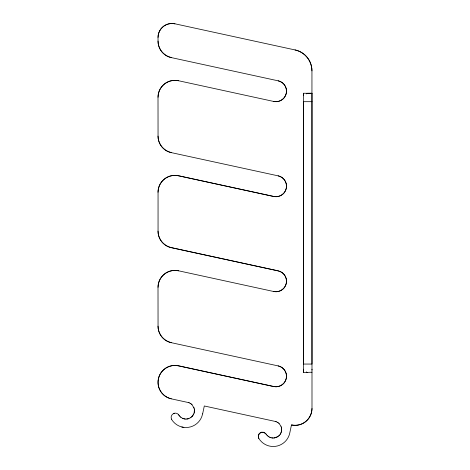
<?xml version="1.0" encoding="UTF-8"?>
<svg xmlns="http://www.w3.org/2000/svg" width="470" height="470" viewBox="0 0 470 470"><rect width="100%" height="100%" fill="white"/><g stroke="black" fill="none" stroke-linecap="round" stroke-linejoin="round"><path stroke-width="0.7" d="M311.992 372.211L303.549 372.498L303.549 93.248L311.992 93.319M311.986 370.025L311.986 93.248L307.768 93.289A2.109 2.109 0 0 0 306.276 93.906M303.549 372.498L303.549 369.197M194.451 410.328L194.016 413.494M281.624 429.274L281.183 432.441L280.232 434.333M194.304 412.472L194.351 409.27M281.477 431.425L281.518 428.217M202.635 413.894L204.303 405.98L275.555 421.502M193.969 413.453L192.418 416.22L190.791 417.589M281.142 432.4C279.914 436.154 275.79 438.645 271.901 437.917M193.552 414.428L191.625 416.931M278.798 435.884L279.544 435.132M258.899 438.569L258.641 438.064A4.207 4.207 0 0 1 265.72 433.64L266.049 434.133M266.008 434.092L266.584 434.821M190.832 417.63L187.888 418.858L185.785 419.064M278.005 436.577L274.016 437.975M173.559 413.535L174.611 413.212A4.207 4.207 0 0 1 178.594 414.728L178.882 415.186M174.652 413.259L173.6 413.577A4.207 4.207 0 0 0 171.515 419.152M188.952 418.6L186.843 419.029M311.992 101.685L303.549 101.685L303.549 364.056L311.992 364.056L311.945 70.858A21.438 21.438 0 0 0 295.107 49.955L174.893 23.788A13.924 13.924 0 0 0 158.008 37.394L158.055 41.107A16.885 16.885 0 0 0 171.35 57.604L278.222 80.84A10.552 10.552 0 0 1 286.295 93.389A10.552 10.552 0 0 1 273.74 101.461L178.483 80.723A16.885 16.885 0 0 0 158.008 97.219L158.055 136.136A16.885 16.885 0 0 0 171.35 152.633L278.222 175.868A10.552 10.552 0 0 1 286.295 188.423A10.552 10.552 0 0 1 273.74 196.489L178.524 175.792A16.885 16.885 0 0 0 158.055 192.289L158.055 231.164A16.885 16.885 0 0 0 171.35 247.667L278.222 270.896A10.552 10.552 0 0 1 286.295 283.451A10.552 10.552 0 0 1 273.74 291.517L178.483 270.779A16.885 16.885 0 0 0 158.008 287.276L158.055 326.198A16.885 16.885 0 0 0 171.35 342.695L278.222 365.924A10.552 10.552 0 0 1 286.295 378.479A10.552 10.552 0 0 1 273.74 386.552L178.524 365.848A16.885 16.885 0 0 0 158.443 378.761A16.885 16.885 0 0 0 171.35 398.848L188.382 402.549M185.832 419.105L183.694 418.741M273 438.058L270.867 437.693M181.802 427.001L183.882 427.406M184.775 419.011L182.695 418.388M275.508 421.461L276.554 421.854M188.335 402.508L189.381 402.907M269.868 437.335L270.908 437.735M276.507 421.813L277.5 422.33M267.242 435.567L269.909 437.376M189.334 402.861L190.326 403.383M182.742 418.429L180.868 417.319M277.453 422.289L278.381 422.924M268.041 436.266L268.922 436.859M190.285 403.342L191.208 403.977M278.334 422.882L279.174 423.623M191.161 403.936L192.007 404.67M180.069 416.62L180.915 417.36M279.133 423.582L280.966 426.231M266.537 434.774L267.289 435.608M191.96 404.629L194.157 408.277M179.364 415.827L180.116 416.661M179.411 415.868L178.553 414.687M171.474 419.111L171.726 419.616A16.885 16.885 0 0 0 181.755 426.96L183.835 427.365A16.885 16.885 0 0 0 202.588 413.853M280.919 426.19L281.33 427.23M193.752 407.237L194.392 409.311M281.283 427.189L281.565 428.264M303.549 93.248L303.549 95.715M311.992 369.197L311.992 408.471A16.885 16.885 0 0 1 311.863 410.104M307.768 372.498A2.109 2.109 0 0 1 306.276 371.876M311.798 410.657A16.885 16.885 0 0 1 291.476 424.927L289.802 432.841A16.885 16.885 0 0 1 258.941 438.61M171.309 398.807A16.885 16.885 0 0 1 158.396 378.72A16.885 16.885 0 0 1 178.483 365.807L273.693 386.505A10.552 10.552 0 0 0 286.248 378.438A10.552 10.552 0 0 0 278.175 365.883M171.309 342.654A16.885 16.885 0 0 1 158.008 326.151M273.693 291.476A10.552 10.552 0 0 0 286.248 283.41A10.552 10.552 0 0 0 278.175 270.855L171.309 247.625A16.885 16.885 0 0 1 158.008 231.123M158.008 192.248A16.885 16.885 0 0 1 178.483 175.751L273.693 196.448A10.552 10.552 0 0 0 286.248 188.382A10.552 10.552 0 0 0 278.175 175.827M171.309 152.591A16.885 16.885 0 0 1 158.008 136.094M278.175 80.799A10.552 10.552 0 0 1 286.248 93.348A10.552 10.552 0 0 1 273.693 101.42M171.309 57.563A16.885 16.885 0 0 1 158.008 41.066M295.06 49.914A21.438 21.438 0 0 1 311.945 70.858M311.992 408.471A16.885 16.885 0 0 1 291.517 424.968M158.055 287.317A16.885 16.885 0 0 1 178.524 270.82M158.055 97.261A16.885 16.885 0 0 1 178.524 80.764M258.688 438.105A4.207 4.207 0 0 1 265.767 433.681M158.055 37.435A13.924 13.924 0 0 1 174.94 23.829"/></g></svg>
